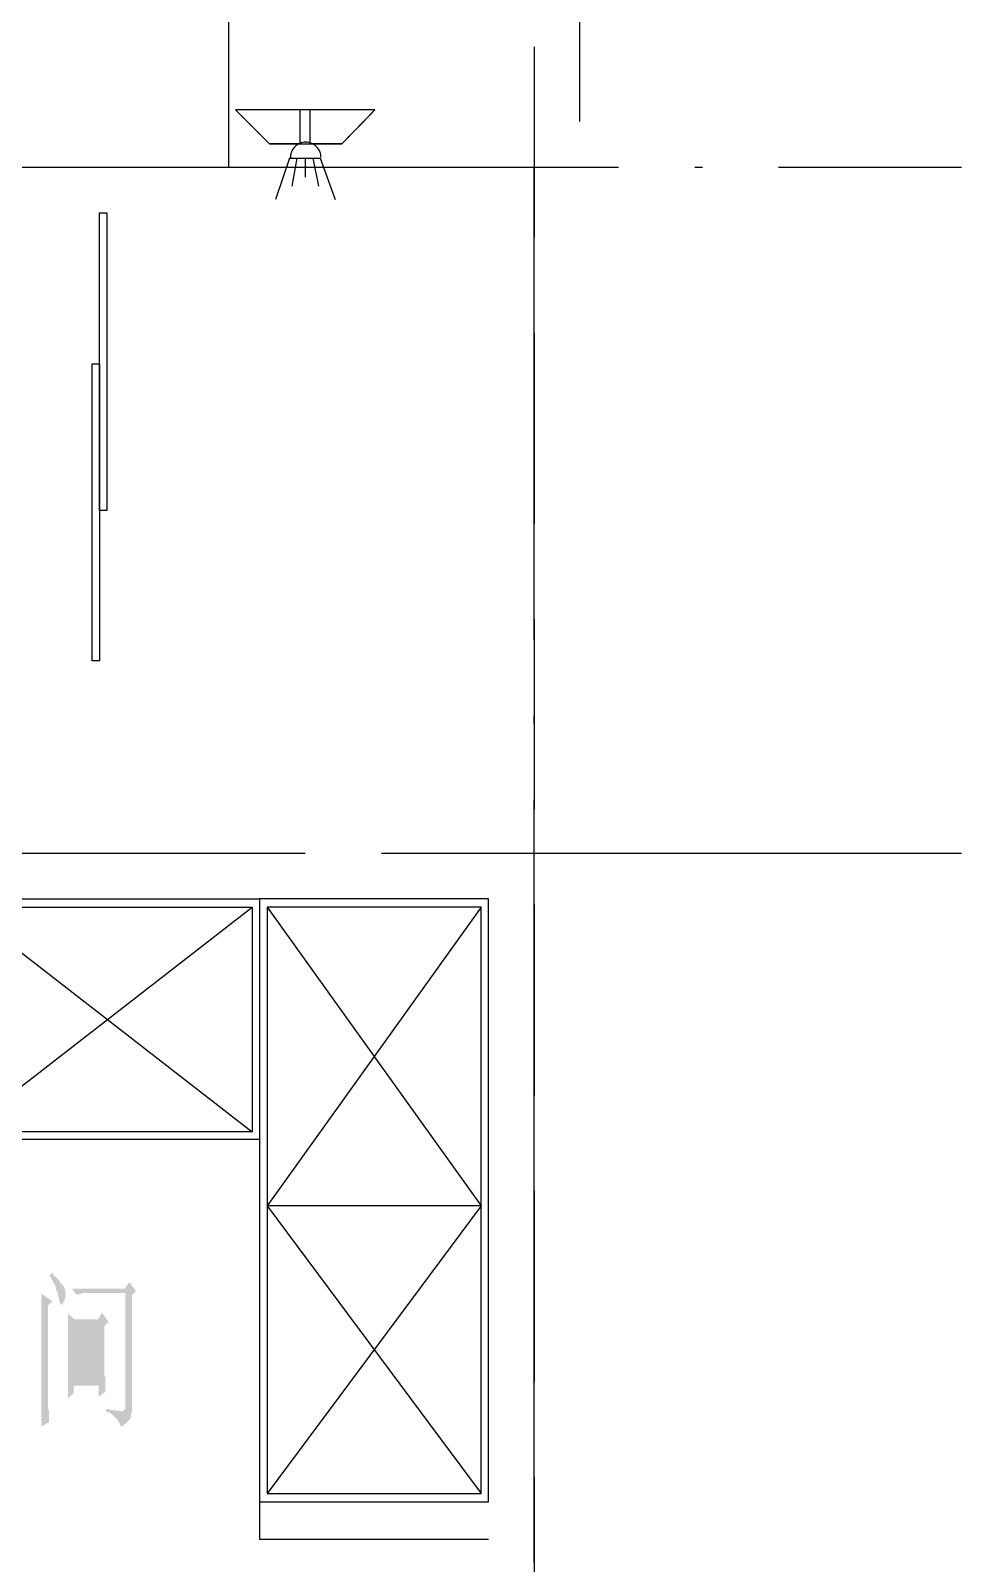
# Model space of a CAD drawing. Header units: millimetres. Extents: x -1120 to 100154, y -9529 to 14223.
# Drawn here: x 97714 to 100154, y 3561 to 7581 of the extents above; entities that cross this region are included whole.
import ezdxf

# ---------------------------------------------------------------- set-up
doc = ezdxf.new("R2010")
doc.units = ezdxf.units.MM
doc.linetypes.add('DOTE', pattern=[2.42, 2, -0.2, 0.02, -0.2])
doc.layers.add('A-DOTE', color=1, linetype='Continuous')
doc.layers.add('A-立面看线', color=7, linetype='Continuous')

msp = doc.modelspace()

# ---------------------------------------------------------------- hatches: boundary and pattern name
at = {"layer": 'A-立面看线'}
for points in [[(97768, 4322.4), (97772.3, 4320.2), (97774.5, 4315.8), (97778.8, 4311.5), (97783.2, 4309.3), (97785.4, 4304.9), (97787.5, 4302.8), (97789.7, 4300.6), (97791.9, 4296.2), (97794.1, 4294.1), (97796.2, 4291.9), (97798.4, 4289.7), (97798.4, 4287.5), (97800.6, 4287.5), (97800.6, 4285.4), (97802.8, 4281), (97804.9, 4276.7), (97804.9, 4272.3), (97804.9, 4270.1), (97804.9, 4268), (97804.9, 4263.6), (97804.9, 4259.3), (97802.8, 4254.9), (97802.8, 4252.7), (97800.6, 4248.4), (97798.4, 4244), (97796.2, 4239.7), (97794.1, 4239.7), (97794.1, 4239.7), (97794.1, 4239.7), (97791.9, 4241.9), (97789.7, 4244), (97789.7, 4248.4), (97787.5, 4254.9), (97787.5, 4257.1), (97785.4, 4261.4), (97785.4, 4265.8), (97785.4, 4268), (97783.2, 4272.3), (97781, 4276.7), (97781, 4278.8), (97778.8, 4283.2), (97778.8, 4287.5), (97776.7, 4291.9), (97774.5, 4296.2), (97772.3, 4298.4), (97770.1, 4302.8), (97768, 4307.1), (97765.8, 4311.5), (97763.6, 4315.8), (97763.6, 4318), (97768, 4322.4)], [(97759.2, 3987.3), (97759.2, 3982.9), (97759.2, 3978.6), (97759.2, 3974.2), (97759.2, 3969.9), (97759.2, 3965.5), (97761.4, 3961.2), (97761.4, 3956.8), (97761.4, 3952.5), (97761.4, 3946), (97761.4, 3941.6), (97761.4, 3937.2), (97761.4, 3932.9), (97761.4, 3930.7), (97741.8, 3919.8), (97741.8, 3922), (97741.8, 3924.2), (97741.8, 3926.4), (97741.8, 3926.4), (97741.8, 3928.5), (97741.8, 3930.7), (97741.8, 3935.1), (97741.8, 3937.2), (97741.8, 3939.4), (97741.8, 3941.6), (97741.8, 3946), (97741.8, 3948.1), (97741.8, 3952.5), (97741.8, 3954.7), (97741.8, 3959), (97741.8, 3963.4), (97741.8, 3967.7), (97741.8, 3972.1), (97741.8, 3976.4), (97741.8, 3980.8), (97741.8, 3985.1), (97741.8, 3989.5), (97741.8, 3993.8), (97741.8, 4000.3), (97741.8, 4004.7), (97741.8, 4011.2), (97741.8, 4015.6), (97741.8, 4022.1), (97741.8, 4028.6), (97741.8, 4035.2), (97741.8, 4041.7), (97741.8, 4046), (97741.8, 4054.7), (97741.8, 4061.3), (97741.8, 4067.8), (97741.8, 4074.3), (97741.8, 4080.8), (97741.8, 4089.6), (97741.8, 4093.9), (97741.8, 4102.6), (97741.8, 4109.1), (97741.8, 4115.7), (97741.8, 4124.4), (97741.8, 4130.9), (97741.8, 4137.4), (97741.8, 4143.9), (97741.8, 4150.5), (97741.8, 4157), (97741.8, 4163.5), (97741.8, 4167.9), (97741.8, 4174.4), (97741.8, 4180.9), (97741.8, 4185.3), (97741.8, 4191.8), (97741.8, 4196.2), (97741.8, 4200.5), (97741.8, 4204.9), (97741.8, 4209.2), (97741.8, 4215.7), (97741.8, 4220.1), (97741.8, 4222.3), (97741.8, 4226.6), (97741.8, 4231), (97741.8, 4235.3), (97741.8, 4237.5), (97741.8, 4241.9), (97741.8, 4244), (97741.8, 4248.4), (97741.8, 4250.6), (97741.8, 4252.7), (97741.8, 4254.9), (97741.8, 4257.1), (97741.8, 4259.3), (97741.8, 4261.4), (97741.8, 4263.6), (97741.8, 4265.8), (97741.8, 4268), (97741.8, 4268), (97770.1, 4248.4), (97759.2, 4237.5), (97759.2, 3987.3)], [(97911.5, 3965.5), (97918.1, 3965.5), (97922.4, 3963.4), (97926.8, 3963.4), (97931.1, 3963.4), (97935.5, 3961.2), (97939.8, 3961.2), (97942, 3961.2), (97946.4, 3961.2), (97948.5, 3961.2), (97950.7, 3959), (97952.9, 3959), (97955.1, 3961.2), (97955.1, 3961.2), (97957.2, 3961.2), (97957.2, 3961.2), (97959.4, 3963.4), (97961.6, 3965.5), (97961.6, 3969.9), (97961.6, 3974.2), (97961.6, 3974.2), (97961.6, 4270.1), (97863.7, 4270.1), (97859.3, 4270.1), (97857.2, 4270.1), (97852.8, 4270.1), (97850.6, 4270.1), (97846.3, 4268), (97844.1, 4268), (97841.9, 4268), (97837.6, 4265.8), (97835.4, 4265.8), (97833.2, 4265.8), (97822.3, 4281), (97959.4, 4281), (97972.5, 4298.4), (97989.9, 4274.5), (97979, 4263.6), (97979, 3974.2), (97979, 3967.7), (97979, 3963.4), (97979, 3956.8), (97976.8, 3952.5), (97976.8, 3948.1), (97976.8, 3946), (97974.6, 3941.6), (97974.6, 3939.4), (97972.5, 3937.2), (97970.3, 3935.1), (97968.1, 3932.9), (97965.9, 3930.7), (97963.8, 3928.5), (97961.6, 3926.4), (97957.2, 3924.2), (97955.1, 3922), (97950.7, 3919.8), (97948.5, 3922), (97948.5, 3926.4), (97946.4, 3928.5), (97944.2, 3932.9), (97942, 3935.1), (97939.8, 3939.4), (97937.7, 3941.6), (97935.5, 3943.8), (97933.3, 3946), (97931.1, 3948.1), (97929, 3950.3), (97926.8, 3952.5), (97922.4, 3954.7), (97920.3, 3956.8), (97915.9, 3956.8), (97913.7, 3959), (97911.5, 3959), (97911.5, 3965.5)], [(97811.5, 3993.8), (97811.5, 3998.2), (97811.5, 4002.5), (97811.5, 4006.9), (97811.5, 4013.4), (97811.5, 4017.8), (97811.5, 4022.1), (97811.5, 4026.5), (97811.5, 4030.8), (97811.5, 4035.2), (97811.5, 4039.5), (97811.5, 4043.9), (97811.5, 4048.2), (97811.5, 4052.6), (97811.5, 4056.9), (97811.5, 4061.3), (97811.5, 4065.6), (97811.5, 4070), (97811.5, 4074.3), (97811.5, 4080.8), (97811.5, 4085.2), (97811.5, 4089.6), (97811.5, 4093.9), (97811.5, 4098.3), (97811.5, 4102.6), (97811.5, 4107), (97811.5, 4107), (97811.5, 4111.3), (97811.5, 4115.7), (97811.5, 4120), (97811.5, 4124.4), (97811.5, 4128.7), (97811.5, 4133.1), (97811.5, 4137.4), (97811.5, 4141.8), (97811.5, 4148.3), (97811.5, 4152.6), (97811.5, 4157), (97811.5, 4161.4), (97811.5, 4165.7), (97811.5, 4170.1), (97811.5, 4174.4), (97811.5, 4178.8), (97811.5, 4183.1), (97811.5, 4187.5), (97811.5, 4191.8), (97811.5, 4196.2), (97811.5, 4200.5), (97811.5, 4204.9), (97811.5, 4209.2), (97811.5, 4215.7), (97811.5, 4215.7), (97828.9, 4200.5), (97889.8, 4200.5), (97900.7, 4217.9), (97918.1, 4194), (97907.2, 4183.1), (97907.2, 4176.6), (97907.2, 4170.1), (97907.2, 4163.5), (97907.2, 4159.2), (97907.2, 4152.6), (97907.2, 4148.3), (97907.2, 4141.8), (97907.2, 4135.2), (97907.2, 4130.9), (97907.2, 4126.5), (97907.2, 4120), (97907.2, 4115.7), (97907.2, 4109.1), (97907.2, 4104.8), (97907.2, 4100.4), (97907.2, 4096.1), (97907.2, 4091.7), (97907.2, 4085.2), (97907.2, 4080.8), (97907.2, 4076.5), (97907.2, 4072.1), (97907.2, 4067.8), (97907.2, 4063.4), (97907.2, 4061.3), (97907.2, 4056.9), (97907.2, 4052.6), (97909.4, 4048.2), (97909.4, 4043.9), (97909.4, 4041.7), (97909.4, 4037.3), (97909.4, 4033), (97909.4, 4030.8), (97909.4, 4026.5), (97909.4, 4024.3), (97909.4, 4019.9), (97909.4, 4017.8), (97909.4, 4015.6), (97909.4, 4011.2), (97892, 3998.2), (97892, 4026.5), (97826.7, 4026.5), (97826.7, 4006.9), (97811.5, 3993.8)], [(97826.7, 4189.6), (97826.7, 4120), (97892, 4120), (97892, 4189.6), (97826.7, 4189.6)], [(97826.7, 4111.3), (97826.7, 4037.3), (97892, 4037.3), (97892, 4111.3), (97826.7, 4111.3)]]:
    msp.add_hatch(color=256, dxfattribs=at).paths.add_polyline_path(points)

# ---------------------------------------------------------------- linework, layer by layer
at = {"layer": 'A-DOTE', "linetype": 'DOTE', "ltscale": 1000}
for p, q in [((98233.6, 7222.6), (98233.6, 9021.9)), ((94835.1, 7222.6), (100154.2, 7222.6)), ((99034.2, -3696.6), (99034.2, 7222.6)), ((96213.4, 5423.3), (100154.2, 5423.3))]:
    msp.add_line(p, q, dxfattribs=at)
at = {"layer": 'A-立面看线'}
for points in [[(99153.9, 7342.3), (99153.9, 8902.3)], [(99034.2, 7538.1), (99034.2, 7037.7)], [(98616.5, 7372.7), (98529.5, 7283.5), (98616.5, 7372.7), (98251, 7372.7), (98340.2, 7283.5)], [(98340.2, 7283.5), (98257.5, 7366.2)], [(98420.7, 7285.7), (98420.7, 7372.7)], [(98446.8, 7285.7), (98446.8, 7372.7)], [(98529.5, 7283.5), (98610, 7366.2)], [(98420.7, 7283.5), (98340.2, 7283.5)], [(98340.2, 7283.5), (98529.5, 7283.5), (98444.6, 7283.5)], [(98475.1, 7247.6), (98474.9, 7251.7), (98474.2, 7255.7), (98473.3, 7259.6), (98471.9, 7263.3), (98470.2, 7266.8), (98468.2, 7270.1), (98465.9, 7273.2), (98463.3, 7276.1), (98460.4, 7278.7), (98457.3, 7281), (98454, 7283), (98450.5, 7284.7), (98446.8, 7286.1), (98442.9, 7287.1), (98438.9, 7287.7), (98434.8, 7287.9), (98430.7, 7287.7), (98426.7, 7287.1), (98422.8, 7286.1), (98419.1, 7284.7), (98415.6, 7283), (98412.3, 7281), (98409.2, 7278.7), (98406.4, 7276.1), (98403.8, 7273.2), (98401.4, 7270.1), (98399.4, 7266.8), (98397.7, 7263.3), (98396.4, 7259.6), (98395.4, 7255.7), (98394.8, 7251.7), (98394.6, 7247.6)], [(98392.4, 7246.5), (98355.4, 7137.8)], [(98392.4, 7246.5), (98472.9, 7246.5)], [(98412, 7246.5), (98398.9, 7172.6)], [(98433.7, 7246.5), (98433.7, 7196.5)], [(98453.3, 7246.5), (98468.5, 7172.6)], [(98472.9, 7246.5), (98512.1, 7137.8)], [(97474.2, 7222.6), (97974.6, 7222.6)], [(98224.9, 7222.6), (98723.1, 7222.6)], [(97894.1, 7102.9), (97913.7, 7102.9), (97913.7, 6321.9), (97894.1, 6321.9), (97894.1, 7102.9)], [(99034.2, 6787.5), (99034.2, 6287)], [(97874.6, 6707), (97894.1, 6707), (97894.1, 5928), (97874.6, 5928), (97874.6, 6707)], [(99034.2, 6036.8), (99034.2, 5538.6)], [(97933.3, 5423.3), (98433.7, 5423.3)], [(98683.9, 5423.3), (99184.4, 5423.3)], [(96754.1, 5303.6), (98314.1, 5303.6), (98314.1, 4672.6), (96754.1, 4672.6), (96754.1, 5303.6)], [(96773.6, 5281.9), (98294.5, 5281.9), (98294.5, 4692.2), (96773.6, 4692.2), (96773.6, 5281.9)], [(96773.6, 4692.2), (97535.1, 5281.9), (97535.1, 4692.2), (98294.5, 5281.9)], [(97535.1, 5281.9), (98294.5, 4692.2)], [(98314.1, 3721.9), (98914.6, 3721.9), (98914.6, 5303.6), (98314.1, 5303.6), (98314.1, 3721.9)], [(98895, 5281.9), (98333.6, 4498.6)], [(98333.6, 3743.6), (98895, 3743.6), (98895, 5281.9), (98333.6, 5281.9), (98333.6, 3743.6)], [(98333.6, 5281.9), (98895, 4498.6), (98333.6, 4498.6), (98895, 3743.6)], [(99034.2, 5288.4), (99034.2, 4788)], [(98314.1, 4672.6), (96754.1, 4672.6)], [(98314.1, 4672.6), (98314.1, 3721.9)], [(99034.2, 4537.8), (99034.2, 4037.3)], [(98895, 4498.6), (98333.6, 3743.6)], [(99034.2, 3787.1), (99034.2, 3288.9)], [(98314.1, 3721.9), (98914.6, 3721.9)], [(98314.1, 3721.9), (98314.1, 3623.9)], [(98314.1, 3623.9), (98914.6, 3623.9)]]:
    msp.add_lwpolyline(points, dxfattribs=at)

doc.saveas('drawing.dxf')
